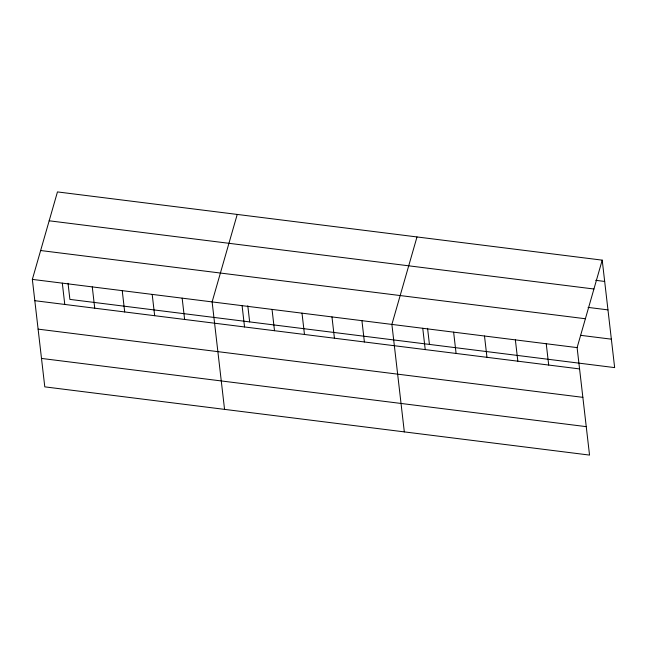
<?xml version="1.0" encoding="UTF-8"?>
<svg xmlns="http://www.w3.org/2000/svg" width="647" height="647" viewBox="0 0 647 647"><rect width="100%" height="100%" fill="white"/><g stroke="black" fill="none" stroke-linecap="round" stroke-linejoin="round"><path stroke-width="0.97" d="M602.211 260.143L577.108 347.609L589.538 455.084L44.789 386.857L32.35 279.391L57.462 191.916L602.211 260.143L614.65 367.609L69.892 299.391L68.032 283.281M237.231 214.432L212.119 301.906L224.558 409.373M417 236.948L391.888 324.414L404.326 431.889M595.717 280.321L604.678 281.445M49.172 220.789L593.93 289.007M588.058 307.39L607.97 309.881M40.64 250.526L585.389 318.745M580.488 335.308L611.358 339.174M32.35 279.391L577.108 347.609M34.817 300.693L579.575 368.919M38.108 329.129L582.858 397.347M41.497 358.43L586.247 426.648M546.238 343.743L548.705 365.054M515.368 339.877L517.835 361.188M484.498 336.011L486.965 357.322M453.628 332.146L456.095 353.456M427.57 328.304L429.43 344.414M422.758 328.28L425.225 349.59M361.924 320.661L364.39 341.972M331.968 316.909L334.434 338.219M302.003 313.156L304.47 334.467M272.039 309.403L274.506 330.714M247.801 305.788L249.661 321.899M242.083 305.651L244.55 326.961M182.155 298.154L184.621 319.456M152.199 294.401L154.665 315.704M122.234 290.649L124.701 311.951M92.27 286.896L94.737 308.198M62.314 283.143L64.773 304.446"/></g></svg>
